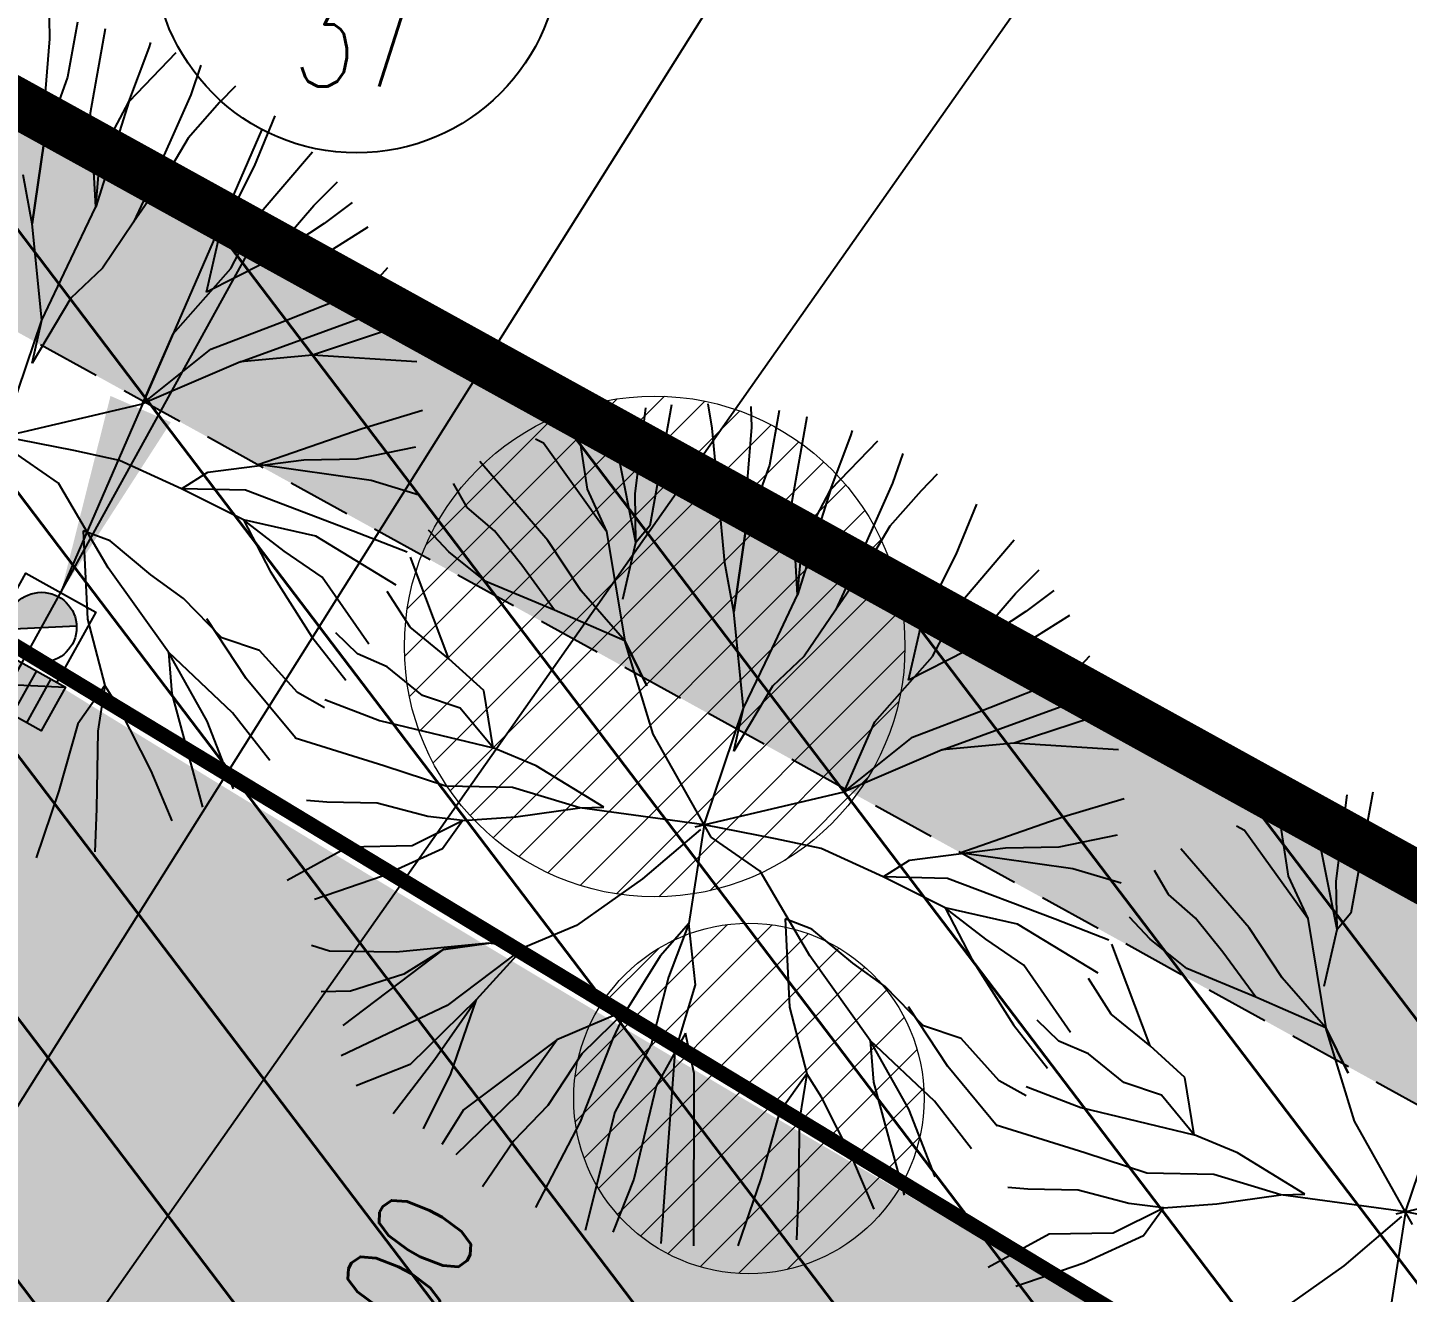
# Model space of a CAD drawing. Extents: x 352140 to 354978, y 6304672 to 6307963.
# Drawn here: x 352366.4 to 352380.18, y 6306018.59 to 6306031.22 of the extents above; entities that cross this region are included whole.
import ezdxf
from ezdxf import colors
from ezdxf.entities.mleader import LeaderData, LeaderLine
from ezdxf.enums import TextEntityAlignment as Align
from ezdxf.math import Vec2, Vec3

# ---------------------------------------------------------------- set-up
doc = ezdxf.new("R2010")
doc.units = 0
for name, pattern in [('CENTER', [50.800000000000004, 31.75, -6.35, 6.35, -6.35]), ('CONTINUOS', [0]), ('DASHDOT', [1, 0.5, -0.25, 0, -0.25]), ('DASHED', [19.049999999999997, 12.7, -6.35])]:
    doc.linetypes.add(name, pattern=pattern)
doc.layers.get('0').update_dxf_attribs({"linetype": 'CONTINUOUS'})
for name, color, linetype in [('00-S2_ALL AREA APORTANTES', 150, 'CONTINUOUS'), ('00_All ext_Txt', 4, 'CONTINUOUS'), ('00_S2_All ext_Sumidero', 3, 'CONTINUOUS'), ('02_Geo ext_Acotamiento', 7, 'CONTINUOUS'), ('02_Geo ext_Eje', 4, 'CONTINUOUS'), ('03_Pav ext_HCV', 34, 'CONTINUOUS'), ('03_Pav ext_Vereda HC', 42, 'CONTINUOUS'), ('03_Pav proy_Solera Tipo A', 1, 'CONTINUOUS'), ('03_S2_Pav ext_Borde vereda', 7, 'CONTINUOUS'), ('05_All ext_Txt', 4, 'CONTINUOUS'), ('Paisajismo', 253, 'CONTINUOUS')]:
    doc.layers.add(name, color=color, linetype=linetype)
doc.layers.add('0_ASD_LINEA OFICIAL', color=253, linetype='DASHDOT', lineweight=20)
doc.layers.add('0_ASD_TOPOGRAFIA_ELEMENTOS', color=9, linetype='CONTINUOS', lineweight=5, true_color=0xbdbdbd)
doc.styles.add('ROMANS', font='romans.shx', dxfattribs={"width": 0.75})
doc.dimstyles.new('acio', dxfattribs={"dimscale": 0, "dimtxt": 2, "dimasz": 2, "dimexe": 1, "dimexo": 1, "dimtad": 1, "dimrnd": 0.05, "dimzin": 1, "dimtxsty": 'ROMANS', "dimcen": 2.5, "dimclrt": 2, "dimaunit": 2, "dimazin": 0, "dimtfac": 1, "dimtmove": 0, "dimatfit": 3, "dimfxl": 1, "dimfxlon": 1, "dimarcsym": 0})
pattern_1 = [(127.2451660467093, (0, 0), (-1.263734244477452, -0.9607975902004564), [])]
pattern_2 = [(0, (0, 0), (0.15875, 0.3175), [0, -0.3175])]

# ---------------------------------------------------------------- blocks, each defined once
blk = doc.blocks.new('_Dot')
at = {"color": 0, "linetype": 'ByBlock', "lineweight": -2}
blk.add_line((-0.5, 0), (-1, 0), dxfattribs=at)
at = {"color": 0, "linetype": 'ByBlock', "const_width": 0.5}
blk.add_lwpolyline([(-0.25, 0, 1), (0.25, 0, 1)], format="xyb", close=True, dxfattribs=at)
blk = doc.blocks.new('SUMIDEROS2-flat-36')
h = blk.add_hatch(color=256)
h.dxf.hatch_style = 1
h.paths.add_polyline_path([(-2384012.433764914, 5850958.890662028), (-2384013.236991517, 5850959.486335617), (-2384012.135928119, 5850959.292275329)])
h = blk.add_hatch(color=256)
h.dxf.hatch_style = 1
h.paths.add_polyline_path([(-2384013.425125614, 5850958.89225714, 1), (-2384012.727470282, 5850958.835011723)])
at = {"ltscale": 0.5}
blk.add_line((-2384012.135928119, 5850959.292275329), (-2384013.236991517, 5850959.486335617), dxfattribs=at)
for points in [[(-2384012.939154723, 5850959.887948919), (-2384012.135928119, 5850959.292275329), (-2384012.433764914, 5850958.890662028), (-2384013.236991517, 5850959.486335617)], [(-2384013.236991517, 5850959.486335617), (-2384012.939154723, 5850959.887948919), (-2384012.135928119, 5850959.292275329), (-2384012.433764914, 5850958.890662028)]]:
    blk.add_lwpolyline(points, close=True)
for points in [[(-2384013.103120417, 5850959.387056686), (-2384012.805283622, 5850959.788669988)], [(-2384012.969249316, 5850959.287777754), (-2384012.671412521, 5850959.689391055)], [(-2384012.835378215, 5850959.188498823), (-2384012.53754142, 5850959.590112124)], [(-2384012.514087574, 5850958.950229387), (-2384012.990626445, 5850958.307648106), (-2384013.633207727, 5850958.784186976), (-2384013.156668857, 5850959.426768258)], [(-2384012.701507115, 5850959.089219891), (-2384012.403670321, 5850959.490833192)], [(-2384012.701507115, 5850959.089219891), (-2384012.403670321, 5850959.490833192)], [(-2384012.567636015, 5850958.98994096), (-2384012.26979922, 5850959.391554261)], [(-2384012.727470282, 5850958.835011723), (-2384013.425125614, 5850958.89225714)]]:
    blk.add_lwpolyline(points)
blk.add_circle((-2384013.076297948, 5850958.863634431), 0.35, dxfattribs=at)
blk = doc.blocks.new('A$C27410629')
at = {"layer": '0_ASD_LINEA OFICIAL', "ltscale": 8}
blk.add_lwpolyline([(76.7953272922519, 1069.871826448478, 0.5, 0.5, 0.0082602829516699), (73.75120944769878, 1083.84613889671, 0.5, 0.5, 0.0284436034361872), (70.02322302448738, 1095.123899362329, 0.5, 0.5, -0.0125641486096236), (61.85169162339338, 1118.103795091622, 0.5, 0.5, -4.8188611198e-05), (57.16621416757698, 1131.528602737148, 0.5, 0.5, -0.0136636635266434), (47.35306737102655, 1157.144811785064, 0.5, 0.5, -0.058265206568289), (39.5238239384571, 1192.667044975913, 0.5, 0.5, 0), (39.52382393476162, 1192.667044975795, 0.5, 0.5, -0.0039617241967277), (39.30971049536311, 1195.102375908729, 0.5, 0.5, -0.2741006311764708), (74.41974673312143, 1266.696226243977, 0.5, 0.5, 0), (74.41974673312143, 1266.696226243977, 0.5, 0.5, -0.1176347053763299), (110.9320621097566, 1279.578054116107, 0.5, 0.5, -0.1054479127376658), (145.7934265161566, 1276.066786170079, 0.5, 0.5, -0.0422728465568076), (159.0130519136401, 1270.583866395673, 0.5, 0.5, 0), (184.10035183937, 1256.740404939205, 0.5, 0.5, 0.0189373347584972), (195.808663727601, 1250.818771916636, 0.5, 0.5, -0.0114747213886426), (213.8720052116551, 1241.444718308924, 0.5, 0.5, 0.0496207765704239), (224.067825478156, 1237.140783889462, 0.5, 0.5, 0), (224.0678254780942, 1237.140783889882, 0.5, 0.5, 0), (224.0678254781378, 1237.140783889459, 0.5, 0.5, 0.0889315887561895), (244.7299903754392, 1234.105212128939, 0.5, 0.5, 0.0193728643711076), (253.1142150382038, 1234.676184867732, 0.5, 0.5, 0.0233876999116095), (286.0191263138258, 1240.57846385429, 0.5, 0.5, 0.0298147503070914), (329.8275544899516, 1253.395882122718, 0.5, 0.5, 0.0053734721055666)], format="xyseb", dxfattribs=at)
blk = doc.blocks.new('1.0 - LO RECABARREN LOTEO PARQUE - VEGETACION PROPUESTA ETAPA MUNICIPAL')
at = {"layer": 'Paisajismo', "color": 251}
for p, q in [((352366.6201366888, 6306031.107083574), (352366.6162326553, 6306031.313854926)), ((352366.8954232279, 6306031.272918803), (352366.796743302, 6306030.725625567)), ((352367.0247345849, 6306030.367671895), (352367.1734673111, 6306031.212785917)), ((352366.5768311881, 6306030.571787149), (352366.6201366888, 6306031.107083574)), ((352367.6099258185, 6306031.018876569), (352367.6262337037, 6306031.071099286)), ((352367.4064424708, 6306030.480555838), (352367.6099258185, 6306031.018876569)), ((352367.8782293622, 6306030.967425048), (352367.4064424708, 6306030.480555838)), ((352368.1282549147, 6306030.843696042), (352368.0269404456, 6306030.547598356)), ((352366.796743302, 6306030.725625567), (352366.5597190617, 6306030.063710601)), ((352366.5597190617, 6306030.063710601), (352366.5768311881, 6306030.571787149)), ((352368.0269404456, 6306030.547598356), (352367.5831407229, 6306029.55307168)), ((352368.4742318669, 6306030.636835293), (352368.3146294773, 6306030.470981003)), ((352367.0790579896, 6306029.43214536), (352367.0247345849, 6306030.367671895)), ((352367.4064424708, 6306030.480555838), (352367.0790579896, 6306029.43214536)), ((352367.1228679093, 6306029.940725986), (352367.4064424708, 6306030.480555838)), ((352368.3146294773, 6306030.470981003), (352368.0008286517, 6306030.117645408)), ((352368.6638670856, 6306029.835107403), (352368.8701856407, 6306030.338422748)), ((352368.0008286517, 6306030.117645408), (352367.7938123138, 6306029.766326004)), ((352366.4413662505, 6306029.259762439), (352366.5597190617, 6306030.063710601)), ((352366.5597190617, 6306030.063710601), (352366.4413662505, 6306029.259762439)), ((352368.7095652003, 6306029.356035706), (352369.2414913289, 6306029.981136854)), ((352367.0790579896, 6306029.43214536), (352367.1228679093, 6306029.940725986)), ((352368.3148939074, 6306029.144252849), (352368.6638670856, 6306029.835107403)), ((352366.4413662505, 6306029.259762439), (352366.3525637255, 6306029.751217268)), ((352367.7938123138, 6306029.766326004), (352367.4558356141, 6306029.278916559)), ((352369.2545062112, 6306029.443750272), (352369.4926780042, 6306029.680941897)), ((352367.5831407229, 6306029.55307168), (352367.4558356141, 6306029.278916559)), ((352366.7964922106, 6306028.838886984), (352367.0790579896, 6306029.43214536)), ((352368.7625197252, 6306028.870948279), (352369.2545062112, 6306029.443750272)), ((352369.6395407675, 6306029.475277664), (352369.3584491921, 6306029.264583888)), ((352367.4558356141, 6306029.278916559), (352367.1440523481, 6306028.818723919)), ((352368.4259906981, 6306028.816202779), (352368.7095652003, 6306029.356035706)), ((352369.3584491921, 6306029.264583888), (352368.7625197252, 6306028.870948279)), ((352366.5396155018, 6306028.299558137), (352366.4413662505, 6306029.259762439)), ((352368.1847955528, 6306028.578284153), (352368.3148939074, 6306029.144252849)), ((352369.7939092557, 6306029.226423573), (352369.4438070142, 6306029.004564914)), ((352369.4438070142, 6306029.004564914), (352368.7625197252, 6306028.870948279)), ((352368.7625197252, 6306028.870948279), (352368.1847955528, 6306028.578284153)), ((352366.5396155018, 6306028.299558137), (352366.7964922106, 6306028.838886984)), ((352367.1440523481, 6306028.818723919), (352366.8292427401, 6306028.518816848)), ((352367.8507713372, 6306028.163971263), (352368.4259906981, 6306028.816202779)), ((352369.8182464686, 6306028.628699576), (352369.9965584586, 6306028.824310995)), ((352368.8904252962, 6306028.263773786), (352369.8182464686, 6306028.628699576)), ((352366.8292427401, 6306028.518816848), (352366.4408990231, 6306027.870113716)), ((352369.7381903791, 6306028.325857013), (352370.1094967217, 6306028.538829388)), ((352366.1462581454, 6306027.136028382), (352366.5396155018, 6306028.299558137)), ((352366.4408990231, 6306027.870113716), (352366.5396155018, 6306028.299558137)), ((352368.5237355303, 6306027.882714276), (352369.7381903791, 6306028.325857013)), ((352367.5435276092, 6306027.463348729), (352367.8507713372, 6306028.163971263)), ((352368.2275511892, 6306028.010742505), (352368.8904252962, 6306028.263773786)), ((352370.0131923507, 6306028.204799774), (352369.2435337542, 6306027.949752304)), ((352367.5435276092, 6306027.463348729), (352368.2275511892, 6306028.010742505)), ((352368.5237355303, 6306027.882714276), (352367.5435276092, 6306027.463348729)), ((352369.2435337542, 6306027.949752304), (352368.5237355303, 6306027.882714276)), ((352369.2435337542, 6306027.949752304), (352368.5237355303, 6306027.882714276)), ((352370.2834140765, 6306027.883725832), (352369.2435337542, 6306027.949752304)), ((352366.054572923, 6306027.114550464), (352367.5435276092, 6306027.463348729)), ((352369.7389772845, 6306027.218972271), (352370.3421560338, 6306027.399754731)), ((352372.2963005337, 6306026.962728603), (352372.242285626, 6306027.364382862)), ((352372.4647370806, 6306026.563399383), (352372.5733267871, 6306027.4243299)), ((352372.8293674335, 6306027.452216703), (352372.6115488961, 6306026.24416458)), ((352373.2366725453, 6306027.22198927), (352373.1955797099, 6306027.464767872)), ((352373.6302202759, 6306027.23182841), (352373.6263162425, 6306027.438599763)), ((352373.9055068151, 6306027.397663639), (352373.8068268892, 6306026.850370403)), ((352374.0348181721, 6306026.492416731), (352374.1835508982, 6306027.337530754)), ((352368.6999802102, 6306026.857222236), (352369.7389772845, 6306027.218972271)), ((352371.8861430701, 6306027.268479049), (352371.9861294706, 6306026.612860106)), ((352373.3626473126, 6306025.875962105), (352373.2366725453, 6306027.22198927)), ((352373.5869147752, 6306026.696531985), (352373.6302202759, 6306027.23182841)), ((352374.6200094057, 6306027.143621406), (352374.6363172908, 6306027.195844122)), ((352366.8579929996, 6306026.996102392), (352366.1462581454, 6306027.136028382)), ((352371.550140566, 6306027.069393198), (352371.4692364119, 6306027.111589536)), ((352372.1810753527, 6306026.188960304), (352371.550140566, 6306027.069393198)), ((352374.4165260579, 6306026.605300674), (352374.6200094057, 6306027.143621406)), ((352374.8883129494, 6306027.092169885), (352374.4165260579, 6306026.605300674)), ((352366.7038656612, 6306026.672503828), (352366.2167705605, 6306027.010717765)), ((352367.3138507705, 6306026.897814268), (352366.8579929996, 6306026.996102392)), ((352369.6903496369, 6306026.915959445), (352370.2756545698, 6306027.033905685)), ((352372.4738535206, 6306026.080560877), (352372.2963005337, 6306026.962728603)), ((352375.1383385019, 6306026.968440878), (352375.0370240327, 6306026.672343193)), ((352367.9334193751, 6306026.615549124), (352367.3138507705, 6306026.897814268)), ((352367.9334193751, 6306026.615549124), (352368.1973598298, 6306026.780875275)), ((352368.1973598298, 6306026.780875275), (352369.1564182763, 6306026.905878327)), ((352369.8292731902, 6306026.697414896), (352368.6999802102, 6306026.857222236)), ((352369.1564182763, 6306026.905878327), (352369.6903496369, 6306026.915959445)), ((352371.5952660581, 6306026.097726788), (352370.9127206564, 6306026.886556327)), ((352373.8068268892, 6306026.850370403), (352373.5698026488, 6306026.188455437)), ((352367.200544144, 6306025.826720456), (352366.7038656612, 6306026.672503828)), ((352370.3095583372, 6306026.551184648), (352369.8292731902, 6306026.697414896)), ((352370.7878108016, 6306026.429892029), (352370.6497889806, 6306026.667801653)), ((352373.5698026488, 6306026.188455437), (352373.5869147752, 6306026.696531985)), ((352375.0370240327, 6306026.672343193), (352374.59322431, 6306025.677816516)), ((352375.4843154541, 6306026.761580129), (352375.3247130644, 6306026.595725839)), ((352368.5534945688, 6306026.306571297), (352367.9334193751, 6306026.615549124)), ((352368.5746418734, 6306026.600930676), (352367.9334193751, 6306026.615549124)), ((352369.650574838, 6306026.193664725), (352368.5746418734, 6306026.600930676)), ((352371.9861294706, 6306026.612860106), (352372.1810753527, 6306026.188960304)), ((352372.4738535206, 6306026.080560877), (352372.4647370806, 6306026.563399383)), ((352374.4165260579, 6306026.605300674), (352374.0891415768, 6306025.556890196)), ((352374.1329514965, 6306026.065470822), (352374.4165260579, 6306026.605300674)), ((352375.3247130644, 6306026.595725839), (352375.0109122388, 6306026.242390244)), ((352371.0593171363, 6306026.194502717), (352370.7878108016, 6306026.429892029)), ((352374.0891415768, 6306025.556890196), (352374.0348181721, 6306026.492416731)), ((352375.6739506728, 6306025.959852239), (352375.8802692278, 6306026.463167585)), ((352369.2765920272, 6306026.143592997), (352368.5534945688, 6306026.306571297)), ((352368.5534945688, 6306026.306571297), (352368.8206370453, 6306025.792851335)), ((352368.9599941569, 6306025.993557889), (352368.5534945688, 6306026.306571297)), ((352372.6115488961, 6306026.24416458), (352372.4738535206, 6306026.080560877)), ((352375.0109122388, 6306026.242390244), (352374.8038959009, 6306025.89107084)), ((352366.9532136832, 6306026.196183618), (352366.9965541463, 6306025.315115481)), ((352367.2221958102, 6306026.09436711), (352366.9532136832, 6306026.196183618)), ((352367.6292019873, 6306025.75464102), (352367.2221958102, 6306026.09436711)), ((352370.0801642371, 6306025.652959424), (352369.2765920272, 6306026.143592997)), ((352370.1890897132, 6306025.982501791), (352369.650574838, 6306026.193664725)), ((352370.6052375363, 6306025.98490354), (352370.4000101656, 6306026.202408168)), ((352371.3328387457, 6306025.852259389), (352371.0593171363, 6306026.194502717)), ((352371.9252073653, 6306025.596206007), (352371.5952660581, 6306026.097726788)), ((352372.1810753527, 6306026.188960304), (352372.3619354486, 6306025.096698384)), ((352373.4514498377, 6306025.384507275), (352373.5698026488, 6306026.188455437)), ((352373.5698026488, 6306026.188455437), (352373.4514498377, 6306025.384507275)), ((352375.7196487875, 6306025.480780542), (352376.2515749161, 6306026.10588169)), ((352369.3387893426, 6306025.733472042), (352368.9599941569, 6306025.993557889)), ((352370.9728234642, 6306025.689961681), (352370.6052375363, 6306025.98490354)), ((352372.3437551765, 6306025.514591669), (352372.4738535206, 6306026.080560877)), ((352374.0891415768, 6306025.556890196), (352374.1329514965, 6306026.065470822)), ((352375.3249774945, 6306025.268997685), (352375.6739506728, 6306025.959852239)), ((352367.8040094028, 6306024.98295024), (352367.200544144, 6306025.826720456)), ((352370.6052647513, 6306024.918254528), (352370.2227020088, 6306025.933357698)), ((352371.6617735588, 6306025.404164099), (352371.3328387457, 6306025.852259389)), ((352373.4514498377, 6306025.384507275), (352373.3626473126, 6306025.875962105)), ((352374.8038959009, 6306025.89107084), (352374.4659192013, 6306025.403661395)), ((352367.9540994522, 6306025.520259781), (352367.6292019873, 6306025.75464102)), ((352368.8206370453, 6306025.792851335), (352369.2352698041, 6306025.136539917)), ((352369.8038869841, 6306025.063141036), (352369.3387893426, 6306025.733472042)), ((352371.6617735588, 6306025.404164099), (352370.9728234642, 6306025.689961681)), ((352374.59322431, 6306025.677816516), (352374.4659192013, 6306025.403661395)), ((352376.2645897983, 6306025.568495108), (352376.5027615914, 6306025.805686734)), ((352370.2171944142, 6306025.232934659), (352369.9892031296, 6306025.590888332)), ((352372.3619354486, 6306025.096698384), (352371.9252073653, 6306025.596206007)), ((352373.8065757978, 6306024.96363182), (352374.0891415768, 6306025.556890196)), ((352375.7726033124, 6306024.995693116), (352376.2645897983, 6306025.568495108)), ((352376.6496243546, 6306025.6000225), (352376.3685327792, 6306025.389328725)), ((352368.3354187866, 6306025.126604205), (352367.9540994522, 6306025.520259781)), ((352372.3619354486, 6306025.096698384), (352371.6617735588, 6306025.404164099)), ((352374.4659192013, 6306025.403661395), (352374.1541359352, 6306024.943468755)), ((352375.4360742853, 6306024.940947616), (352375.7196487875, 6306025.480780542)), ((352366.9965541463, 6306025.315115481), (352367.169344004, 6306024.650281749)), ((352368.5794053645, 6306024.721647644), (352368.1860167333, 6306025.31798352)), ((352373.5496990889, 6306024.424302973), (352373.4514498377, 6306025.384507275)), ((352375.1948791399, 6306024.703028989), (352375.3249774945, 6306025.268997685)), ((352376.3685327792, 6306025.389328725), (352375.7726033124, 6306024.995693116)), ((352376.8039928428, 6306025.351168409), (352376.4538906014, 6306025.12930975)), ((352368.7116920495, 6306025.000088129), (352368.3354187866, 6306025.126604205)), ((352369.2352698041, 6306025.136539917), (352369.5761868659, 6306024.704835332)), ((352369.6937940658, 6306024.96614851), (352369.4761855112, 6306025.17583014)), ((352370.6052647513, 6306024.918254528), (352370.2171944142, 6306025.232934659)), ((352376.4538906014, 6306025.12930975), (352375.7726033124, 6306024.995693116)), ((352369.0935135738, 6306024.579716712), (352368.7116920495, 6306025.000088129)), ((352372.5840835431, 6306024.646586861), (352372.3619354486, 6306025.096698384)), ((352372.3619354486, 6306025.096698384), (352372.5840835431, 6306024.646586861)), ((352372.6465559804, 6306024.166735191), (352372.3619354486, 6306025.096698384)), ((352375.7726033124, 6306024.995693116), (352375.1948791399, 6306024.703028989)), ((352368.4451286517, 6306024.376979566), (352367.8040094028, 6306024.98295024)), ((352367.8040094028, 6306024.98295024), (352367.8381830941, 6306024.566774858)), ((352368.1908748286, 6306024.295436205), (352367.8040094028, 6306024.98295024)), ((352369.9899784052, 6306024.838120281), (352369.6937940658, 6306024.96614851)), ((352370.9531259586, 6306024.602815211), (352370.6052647513, 6306024.918254528)), ((352373.5496990889, 6306024.424302973), (352373.8065757978, 6306024.96363182)), ((352374.1541359352, 6306024.943468755), (352373.8393263272, 6306024.643561685)), ((352374.8608549243, 6306024.288716099), (352375.4360742853, 6306024.940947616)), ((352376.8283300558, 6306024.753444413), (352377.0066420458, 6306024.949055831)), ((352369.0733183263, 6306024.127209247), (352368.5794053645, 6306024.721647644)), ((352370.3425801575, 6306024.550817631), (352369.9899784052, 6306024.838120281)), ((352375.9005088834, 6306024.388518622), (352376.8283300558, 6306024.753444413)), ((352367.169344004, 6306024.650281749), (352366.8985707903, 6306024.267277435)), ((352367.169344004, 6306024.650281749), (352367.0978297377, 6306024.194625609)), ((352367.3181147918, 6306024.416076638), (352367.169344004, 6306024.650281749)), ((352369.3623189506, 6306024.428250036), (352369.0935135738, 6306024.579716712)), ((352371.0467794547, 6306024.029634789), (352370.9531259586, 6306024.602815211)), ((352373.8393263272, 6306024.643561685), (352373.4509826102, 6306023.994858553)), ((352376.7482739663, 6306024.45060185), (352377.1195803089, 6306024.663574224)), ((352367.8381830941, 6306024.566774858), (352368.1433517177, 6306023.436470578)), ((352369.3659783671, 6306024.512472258), (352369.9129889537, 6306024.301420302)), ((352370.7188556496, 6306024.424301597), (352370.3425801575, 6306024.550817631)), ((352375.5338191174, 6306024.007459112), (352376.7482739663, 6306024.45060185)), ((352367.6314635261, 6306023.798103984), (352367.3181147918, 6306024.416076638)), ((352368.8161332335, 6306023.900973844), (352368.4451286517, 6306024.376979566)), ((352369.9129889537, 6306024.301420302), (352371.0467794547, 6306024.029634789)), ((352371.0467794547, 6306024.029634789), (352370.7188556496, 6306024.424301597)), ((352373.1563417325, 6306023.260773218), (352373.5496990889, 6306024.424302973)), ((352373.4509826102, 6306023.994858553), (352373.5496990889, 6306024.424302973)), ((352375.2376347763, 6306024.135487341), (352375.9005088834, 6306024.388518622)), ((352377.0232759379, 6306024.32954461), (352376.2536173413, 6306024.07449714)), ((352366.8985707903, 6306024.267277435), (352366.7100572615, 6306023.599578057)), ((352367.0978297377, 6306024.194625609), (352367.0857592836, 6306023.419406402)), ((352368.452579214, 6306023.620919023), (352368.1908748286, 6306024.295436205)), ((352373.2268541476, 6306023.135462602), (352372.6465559804, 6306024.166735191)), ((352374.5536111964, 6306023.588093565), (352374.8608549243, 6306024.288716099)), ((352369.955247506, 6306023.848682944), (352369.0687121048, 6306024.125907509)), ((352371.0467794547, 6306024.029634789), (352371.0467794547, 6306024.029634789)), ((352371.4774548001, 6306023.85070138), (352371.0467794547, 6306024.029634789)), ((352374.5536111964, 6306023.588093565), (352375.2376347763, 6306024.135487341)), ((352376.2536173413, 6306024.07449714), (352375.5338191174, 6306024.007459112)), ((352376.2536173413, 6306024.07449714), (352375.5338191174, 6306024.007459112)), ((352377.2934976636, 6306024.008470668), (352376.2536173413, 6306024.07449714)), ((352375.5338191174, 6306024.007459112), (352374.5536111964, 6306023.588093565)), ((352367.8420088273, 6306023.298943092), (352367.6314635261, 6306023.798103984)), ((352370.5733029127, 6306023.646562122), (352369.955247506, 6306023.848682944)), ((352372.1529387426, 6306023.435871505), (352371.4774548001, 6306023.85070138)), ((352371.2412209177, 6306023.632450785), (352370.5733029127, 6306023.646562122)), ((352371.9126697412, 6306023.431335004), (352371.2412209177, 6306023.632450785)), ((352366.7100572615, 6306023.599578057), (352366.4813334858, 6306022.931119473)), ((352369.3853508036, 6306023.486440114), (352369.1839219494, 6306023.502761987)), ((352369.8883533699, 6306023.475811718), (352369.3853508036, 6306023.486440114)), ((352370.393634675, 6306023.344473561), (352369.8883533699, 6306023.475811718)), ((352373.0646565102, 6306023.2392953), (352374.5536111964, 6306023.588093565)), ((352376.7490608717, 6306023.343717108), (352377.3522396209, 6306023.524499567)), ((352379.3006630678, 6306023.097640567), (352379.2466481602, 6306023.499294827)), ((352379.4690996147, 6306022.698311348), (352379.5776893213, 6306023.559241865)), ((352379.8337299676, 6306023.587128667), (352379.6159114302, 6306022.379076544)), ((352367.0857592836, 6306023.419406402), (352367.0671339575, 6306022.991474178)), ((352370.7400400883, 6306023.30229953), (352370.393634675, 6306023.344473561)), ((352370.7400400883, 6306023.30229953), (352371.2734648024, 6306023.339096406)), ((352371.2734648024, 6306023.339096406), (352371.9126697412, 6306023.431335004)), ((352371.9126697412, 6306023.431335004), (352372.1529387426, 6306023.435871505)), ((352373.1563417325, 6306023.260773218), (352371.9126697412, 6306023.431335004)), ((352375.7100637974, 6306022.981967072), (352376.7490608717, 6306023.343717108)), ((352378.8905056043, 6306023.403391014), (352378.9904920048, 6306022.747772071)), ((352370.2373437726, 6306023.05229563), (352370.7400400883, 6306023.30229953)), ((352370.5404464974, 6306023.025238246), (352370.7400400883, 6306023.30229953)), ((352373.1185542293, 6306023.213590692), (352372.5403085874, 6306022.721641672)), ((352373.1563417325, 6306023.260773218), (352373.0027256834, 6306022.276066651)), ((352373.8680765868, 6306023.120847228), (352373.1563417325, 6306023.260773218)), ((352378.5545031002, 6306023.204305163), (352378.4735989461, 6306023.246501501)), ((352379.1854378868, 6306022.323872268), (352378.5545031002, 6306023.204305163)), ((352373.7139492483, 6306022.797248664), (352373.2268541476, 6306023.135462602)), ((352374.3239343576, 6306023.022559104), (352373.8680765868, 6306023.120847228)), ((352376.700433224, 6306023.040704281), (352377.2857381569, 6306023.158650521)), ((352379.4782160548, 6306022.215472842), (352379.3006630678, 6306023.097640567)), ((352368.9886581453, 6306022.708030792), (352369.5966256934, 6306023.04019828)), ((352369.5966256934, 6306023.04019828), (352370.2373437726, 6306023.05229563)), ((352369.9422375451, 6306022.752312384), (352370.5404464974, 6306023.025238246)), ((352374.9435029623, 6306022.74029396), (352374.3239343576, 6306023.022559104)), ((352375.207443417, 6306022.905620111), (352376.1665018634, 6306023.030623163)), ((352376.8393567773, 6306022.822159733), (352375.7100637974, 6306022.981967072)), ((352376.1665018634, 6306023.030623163), (352376.700433224, 6306023.040704281)), ((352378.5996285923, 6306022.232638753), (352377.9170831905, 6306023.021468292)), ((352374.2106277311, 6306021.951465292), (352373.7139492483, 6306022.797248664)), ((352374.9435029623, 6306022.74029396), (352375.207443417, 6306022.905620111)), ((352377.3196419243, 6306022.675929484), (352376.8393567773, 6306022.822159733)), ((352377.7921733357, 6306022.564803993), (352377.6541515147, 6306022.802713618)), ((352369.2628494943, 6306022.518105399), (352369.9422375451, 6306022.752312384)), ((352372.5403085874, 6306022.721641672), (352371.8814696011, 6306022.254896297)), ((352375.5635781559, 6306022.431316134), (352374.9435029623, 6306022.74029396)), ((352375.5847254605, 6306022.725675512), (352374.9435029623, 6306022.74029396)), ((352376.6606584251, 6306022.318409561), (352375.5847254605, 6306022.725675512)), ((352378.9904920048, 6306022.747772071), (352379.1854378868, 6306022.323872268)), ((352379.4782160548, 6306022.215472842), (352379.4690996147, 6306022.698311348)), ((352378.0636796704, 6306022.329414682), (352377.7921733357, 6306022.564803993)), ((352376.2866756143, 6306022.268337833), (352375.5635781559, 6306022.431316134)), ((352375.5635781559, 6306022.431316134), (352375.8307206325, 6306021.917596172)), ((352375.970077744, 6306022.118302725), (352375.5635781559, 6306022.431316134)), ((352379.6159114302, 6306022.379076544), (352379.4782160548, 6306022.215472842)), ((352371.8814696011, 6306022.254896297), (352371.3515733597, 6306022.031101085)), ((352373.0027256834, 6306022.276066651), (352372.7151160029, 6306021.949950892)), ((352373.0027256834, 6306022.276066651), (352372.799240049, 6306021.737748952)), ((352373.0027256834, 6306022.276066651), (352373.0027256834, 6306022.276066651)), ((352373.0677199827, 6306021.662648284), (352373.0027256834, 6306022.276066651)), ((352373.9632972704, 6306022.320928454), (352374.0066377334, 6306021.439860317)), ((352374.2322793973, 6306022.219111946), (352373.9632972704, 6306022.320928454)), ((352377.0902478243, 6306021.77770426), (352376.2866756143, 6306022.268337833)), ((352377.1991733003, 6306022.107246627), (352376.6606584251, 6306022.318409561)), ((352377.6096000705, 6306022.119815505), (352377.4043726997, 6306022.337320132)), ((352378.3372012798, 6306021.987171354), (352378.0636796704, 6306022.329414682)), ((352378.9295698995, 6306021.731117971), (352378.5996285923, 6306022.232638753)), ((352379.1854378868, 6306022.323872268), (352379.3662979827, 6306021.231610348)), ((352374.6392855745, 6306021.879385856), (352374.2322793973, 6306022.219111946)), ((352376.3488729298, 6306021.858216878), (352375.970077744, 6306022.118302725)), ((352377.9771859984, 6306021.824873646), (352377.6096000705, 6306022.119815505)), ((352379.3481177106, 6306021.649503633), (352379.4782160548, 6306022.215472842)), ((352369.4134598455, 6306021.997686817), (352369.2313762128, 6306022.054625559)), ((352370.077301534, 6306021.990095726), (352369.4134598455, 6306021.997686817)), ((352369.5481439891, 6306021.255588024), (352370.5506774299, 6306022.015979428)), ((352371.0035110881, 6306022.077976917), (352370.077301534, 6306021.990095726)), ((352370.5506774299, 6306022.015979428), (352370.1547678329, 6306021.76799176)), ((352370.5506774299, 6306022.015979428), (352371.0035110881, 6306022.077976917)), ((352371.0035110881, 6306022.077976917), (352370.5506774299, 6306022.015979428)), ((352371.3515733597, 6306022.031101085), (352370.5879652143, 6306021.455482432)), ((352370.8806187945, 6306021.514455572), (352371.3515733597, 6306022.031101085)), ((352371.3515733597, 6306022.031101085), (352371.0035110881, 6306022.077976917)), ((352377.6096272854, 6306021.053166493), (352377.227064543, 6306022.068269663)), ((352378.666136093, 6306021.539076064), (352378.3372012798, 6306021.987171354)), ((352372.7151160029, 6306021.949950892), (352372.3781480839, 6306021.409112925)), ((352374.81409299, 6306021.107695077), (352374.2106277311, 6306021.951465292)), ((352374.9641830393, 6306021.645004617), (352374.6392855745, 6306021.879385856)), ((352375.8307206325, 6306021.917596172), (352376.2453533912, 6306021.261284754)), ((352376.8139705712, 6306021.187885872), (352376.3488729298, 6306021.858216878)), ((352378.666136093, 6306021.539076064), (352377.9771859984, 6306021.824873646)), ((352370.1547678329, 6306021.76799176), (352369.6238628124, 6306021.597625071)), ((352372.799240049, 6306021.737748952), (352372.6249741849, 6306021.066362486)), ((352377.2215569483, 6306021.367846624), (352376.9935656637, 6306021.725800296)), ((352379.3662979827, 6306021.231610348), (352378.9295698995, 6306021.731117971)), ((352369.6238628124, 6306021.597625071), (352369.3302026791, 6306021.592080496)), ((352372.8667563268, 6306020.990757739), (352373.0677199827, 6306021.662648284)), ((352375.3455023737, 6306021.251349041), (352374.9641830393, 6306021.645004617)), ((352370.5879652143, 6306021.455482432), (352369.5291837394, 6306020.954463525)), ((352370.8806187945, 6306021.514455572), (352370.2192024966, 6306020.865749285)), ((352370.4645707326, 6306020.918676928), (352370.8806187945, 6306021.514455572)), ((352370.6231997755, 6306020.772749892), (352370.8806187945, 6306021.514455572)), ((352372.3781480839, 6306021.409112925), (352371.6826816506, 6306021.114760635)), ((352372.3781480839, 6306021.409112925), (352371.9323781142, 6306020.973115813)), ((352372.2456188032, 6306021.125389411), (352372.3781480839, 6306021.409112925)), ((352374.0066377334, 6306021.439860317), (352374.1794275911, 6306020.775026585)), ((352375.5894889517, 6306020.846392481), (352375.1961003204, 6306021.442728356)), ((352379.3662979827, 6306021.231610348), (352378.666136093, 6306021.539076064)), ((352376.6981566, 6306021.101060474), (352376.4805480453, 6306021.310742104)), ((352377.6096272854, 6306021.053166493), (352377.2215569483, 6306021.367846624)), ((352372.9686353841, 6306021.179291734), (352372.6769378288, 6306020.650522482)), ((352373.0566517974, 6306020.778444619), (352372.9686353841, 6306021.179291734)), ((352375.7217756367, 6306021.124832965), (352375.3455023737, 6306021.251349041)), ((352376.2453533912, 6306021.261284754), (352376.5862704531, 6306020.829580168)), ((352379.5884460772, 6306020.781498825), (352379.3662979827, 6306021.231610348)), ((352379.3662979827, 6306021.231610348), (352379.5884460772, 6306020.781498825)), ((352379.6509185146, 6306020.301647156), (352379.3662979827, 6306021.231610348)), ((352371.6826816506, 6306021.114760635), (352370.7506663694, 6306020.41289822)), ((352371.2908396186, 6306020.563975527), (352371.6826816506, 6306021.114760635)), ((352371.9194091472, 6306020.29408683), (352372.2456188032, 6306021.125389411)), ((352372.6249741849, 6306021.066362486), (352372.2638326785, 6306020.391447635)), ((352372.7811540469, 6306019.86673944), (352372.8667563268, 6306020.990757739)), ((352375.4552122389, 6306020.501724402), (352374.81409299, 6306021.107695077)), ((352374.81409299, 6306021.107695077), (352374.8482666813, 6306020.691519694)), ((352375.2009584157, 6306020.420181042), (352374.81409299, 6306021.107695077)), ((352376.1035971609, 6306020.704461548), (352375.7217756367, 6306021.124832965)), ((352376.9943409394, 6306020.973032245), (352376.6981566, 6306021.101060474)), ((352377.9574884928, 6306020.737727175), (352377.6096272854, 6306021.053166493)), ((352370.2192024966, 6306020.865749285), (352369.6801687987, 6306020.654317357)), ((352370.0475138867, 6306020.376326807), (352370.4645707326, 6306020.918676928)), ((352371.9323781142, 6306020.973115813), (352371.5949058337, 6306020.458990569)), ((352377.3469426917, 6306020.685729596), (352376.9943409394, 6306020.973032245)), ((352370.3519870122, 6306020.224241861), (352370.6231997755, 6306020.772749892)), ((352373.0513504092, 6306019.057906637), (352373.0566517974, 6306020.778444619)), ((352374.1794275911, 6306020.775026585), (352373.9086543775, 6306020.392022272)), ((352374.1794275911, 6306020.775026585), (352374.1079133248, 6306020.319370445)), ((352374.3281983789, 6306020.540821474), (352374.1794275911, 6306020.775026585)), ((352376.0834019135, 6306020.251954083), (352375.5894889517, 6306020.846392481)), ((352378.0511419888, 6306020.164546753), (352377.9574884928, 6306020.737727175)), ((352372.6769378288, 6306020.650522482), (352372.4531524932, 6306019.72052653)), ((352374.8482666813, 6306020.691519694), (352375.1534353048, 6306019.561215415)), ((352376.3724025378, 6306020.552994872), (352376.1035971609, 6306020.704461548)), ((352376.3703409012, 6306020.647384223), (352376.9173514879, 6306020.436332267)), ((352377.7232181838, 6306020.559213562), (352377.3469426917, 6306020.685729596)), ((352370.6786037197, 6306019.968778078), (352371.2908396186, 6306020.563975527)), ((352371.5949058337, 6306020.458990569), (352371.2544072147, 6306020.105150896)), ((352374.6415471133, 6306019.92284882), (352374.3281983789, 6306020.540821474)), ((352375.8262168207, 6306020.025718681), (352375.4552122389, 6306020.501724402)), ((352378.0511419888, 6306020.164546753), (352377.7232181838, 6306020.559213562)), ((352380.1607042667, 6306019.395685183), (352380.5540616231, 6306020.559214938)), ((352370.7506663694, 6306020.41289822), (352370.5359699023, 6306020.066711742)), ((352372.2638326785, 6306020.391447635), (352371.9656679693, 6306019.20996839)), ((352373.9086543775, 6306020.392022272), (352373.7201408487, 6306019.724322894)), ((352374.1079133248, 6306020.319370445), (352374.0958428707, 6306019.544151238)), ((352375.4626628012, 6306019.745663859), (352375.2009584157, 6306020.420181042)), ((352376.9173514879, 6306020.436332267), (352378.0511419888, 6306020.164546753)), ((352380.2312166818, 6306019.270374566), (352379.6509185146, 6306020.301647156)), ((352371.4729504575, 6306019.440388286), (352371.9194091472, 6306020.29408683)), ((352376.9596100401, 6306019.983594908), (352376.0730746389, 6306020.260819473)), ((352378.0511419888, 6306020.164546753), (352378.0511419888, 6306020.164546753)), ((352378.4818173343, 6306019.985613344), (352378.0511419888, 6306020.164546753)), ((352371.2544072147, 6306020.105150896), (352370.9426239468, 6306019.644958256)), ((352374.8520924145, 6306019.423687928), (352374.6415471133, 6306019.92284882)), ((352377.5776654468, 6306019.781474086), (352376.9596100401, 6306019.983594908)), ((352379.1573012768, 6306019.57078347), (352378.4818173343, 6306019.985613344)), ((352372.7266318106, 6306019.078613481), (352372.7811540469, 6306019.86673944)), ((352378.2455834518, 6306019.767362749), (352377.5776654468, 6306019.781474086)), ((352378.9170322753, 6306019.566246969), (352378.2455834518, 6306019.767362749)), ((352372.4531524932, 6306019.72052653), (352372.2418746992, 6306019.193275165)), ((352373.7201408487, 6306019.724322894), (352373.491417073, 6306019.055864309)), ((352376.3897133378, 6306019.621352078), (352376.1882844835, 6306019.637673952)), ((352376.892715904, 6306019.610723683), (352376.3897133378, 6306019.621352078)), ((352380.0690190443, 6306019.374207265), (352381.5579737305, 6306019.723005529)), ((352374.0958428707, 6306019.544151238), (352374.0772175447, 6306019.116219014)), ((352377.3979972091, 6306019.479385526), (352376.892715904, 6306019.610723683)), ((352377.7444026225, 6306019.437211495), (352377.3979972091, 6306019.479385526)), ((352378.2778273365, 6306019.47400837), (352378.9170322753, 6306019.566246969)), ((352378.9170322753, 6306019.566246969), (352379.1573012768, 6306019.57078347)), ((352380.1607042667, 6306019.395685183), (352378.9170322753, 6306019.566246969)), ((352377.2417063068, 6306019.187207595), (352377.7444026225, 6306019.437211495)), ((352377.5448090316, 6306019.16015021), (352377.7444026225, 6306019.437211495)), ((352377.7444026225, 6306019.437211495), (352378.2778273365, 6306019.47400837)), ((352380.1229167635, 6306019.348502656), (352379.5446711215, 6306018.856553636)), ((352380.1607042667, 6306019.395685183), (352380.0070882176, 6306018.410978615)), ((352380.8724391209, 6306019.255759193), (352380.1607042667, 6306019.395685183)), ((352375.9930206795, 6306018.842942757), (352376.6009882275, 6306019.175110244)), ((352376.6009882275, 6306019.175110244), (352377.2417063068, 6306019.187207595)), ((352376.9466000792, 6306018.887224348), (352377.5448090316, 6306019.16015021)), ((352376.2672120285, 6306018.653017364), (352376.9466000792, 6306018.887224348)), ((352379.5446711215, 6306018.856553636), (352378.8858321353, 6306018.389808262))]:
    blk.add_line(p, q, dxfattribs=at)

msp = doc.modelspace()

# ---------------------------------------------------------------- hatches: boundary and pattern name
at = {"layer": '00-S2_ALL AREA APORTANTES', "linetype": 'DASHED', "lineweight": 40, "ltscale": 0.25}
h = msp.add_hatch(dxfattribs=at)
h.set_pattern_fill('ANSI31', color=82, scale=0.5, angle=82.24516604670927)
h.set_pattern_definition(pattern_1)
edge = h.paths.add_edge_path()
edge.add_arc((352323.998566368, 6305956.996935724), 84.7892684894108, 62.63224066019885, 85.96979794195472)
edge.add_line((352329.9577516248, 6306041.57653233), (352329.079125457, 6306029.106061342))
edge.add_arc((352323.6211101954, 6305955.186665764), 74.12062447947166, 58.2242339443909, 85.77709241488782, ccw=False)
edge.add_line((352362.6527550178, 6306018.197757452), (352368.6919578539, 6306029.142078953))
edge.add_line((352368.6919578539, 6306029.142078953), (352362.9762043864, 6306032.296097642))
h = msp.add_hatch(dxfattribs=at)
h.set_pattern_fill('ANSI31', color=150, scale=0.5, angle=82.24516604670927)
h.set_pattern_definition(pattern_1)
h.paths.add_polyline_path([(352399.0521622978, 6306012.870469477, -0.0170767730980611), (352388.0635043124, 6306018.452636186), (352368.6919578539, 6306029.142078953), (352362.6503608673, 6306018.193418741), (352382.0242852709, 6306007.508317047, 0.0167357382564078), (352393.5058148452, 6306001.665043202, -0.0024737110021367), (352393.7741001321, 6306001.538003581)])
at = {"layer": '03_Pav ext_HCV'}
h = msp.add_hatch(dxfattribs=at)
h.set_pattern_fill('SWAMP', color=256, scale=0.025, angle=-5.878428e-10, style=0)
h.set_pattern_definition([(359.9999999994121, (0, 0), (0.3175000000056422, 0.5499261309017425), [0.079375, -0.555625]), (90, (0.0396875, -4.072e-13), (-0.3174999999943578, 0.5499261309082575), [0.0396875, -1.06016476181]), (90, (0.049609375, -5.09e-13), (-0.3174999999943578, 0.5499261309082575), [0.03175, -1.06810226181]), (90, (0.029765625, -3.054e-13), (-0.3174999999943578, 0.5499261309082575), [0.03175, -1.06810226181]), (59.99999999941215, (0.05953125, -6.108e-13), (-0.3174999995629745, 0.5499261311573168), [0.0254, -0.6096]), (119.9999999994121, (0.01984375, -2.036e-13), (-0.6349999995686166, 2.555744e-10), [0.0254, -0.6095999999999999])])
h.paths.add_polyline_path([(352360.868372727, 6306028.31840835, 0.2867501767208371), (352276.1412867497, 6306023.175510557, 0.0186995896494059), (352271.7705830562, 6306019.63894139, 0.1387730875209856), (352249.4208122046, 6305985.325619695, 0.0821169976683035), (352247.1096555825, 6305968.544474194), (352254.11489188, 6305968.473110226, -0.0849190631894005), (352256.1782145034, 6305983.480684427, -0.1378571209184878), (352276.3741181307, 6306014.365663016, -0.0821666612911294), (352277.762515263, 6306015.224032857), (352283.6096528716, 6306017.625902134, -0.7562922686620178), (352284.3226251645, 6306016.717655372), (352280.5182882364, 6306011.50930614, -0.056138401777608), (352279.7611070714, 6306010.685063163, 0.1378525137337985), (352260.9870741788, 6305982.104565816), (352259.4697379309, 6305977.322016968, 0.0312542427653375), (352257.2518488735, 6305968.441153317), (352264.3677510897, 6305968.368661969, -0.0266553042957439), (352266.1419831768, 6305975.205145839), (352267.6593194248, 6305979.987694686, -0.1347586241790884), (352283.8411908795, 6306004.95120816, 0.0530918854562304), (352286.6875024904, 6306008.087643748), (352291.8375113437, 6306015.138292825, -0.1315344263085925), (352295.8643306832, 6306018.383788061, -0.2245901210606135), (352352.3677380227, 6306016.96834866, -0.1771469914567127), (352353.7775416015, 6306015.464844507), (352355.0256382796, 6306012.534005799, 0.1587547824207233), (352356.2473872155, 6306011.133888852), (352356.61527247, 6306010.904603812, 0.0312792076535771), (352404.2635354987, 6305985.296902456, 0.1549179150466921), (352406.0652175725, 6305985.073782303), (352409.3647523095, 6305985.688455695, -0.1516099281221849), (352411.1310864801, 6305985.481296828, 0.0960790395719011), (352450.5630709757, 6305976.410355219, 0.0201595479318886), (352451.6638567297, 6305976.417867715, 0.0304508160937183), (352465.8170346432, 6305977.967684446, -0.0062485329465827), (352484.699637598, 6305980.9866748, 0.0206380696323987), (352496.4057222298, 6305983.221488672, 0.0020653576393698), (352497.5663418849, 6305983.498192595), (352495.9099347821, 6305990.600186132), (352492.9982529592, 6305990.597078585, -0.7874431456719597), (352492.7225948891, 6305991.73057545), (352495.3422021209, 6305993.034390673), (352493.6820656086, 6306000.152374386, 0.0308808959229887), (352481.5194309897, 6305996.589871377, -0.0644392499704622), (352455.7354173818, 6305990.740502411), (352459.2428169689, 6305990.830949344), (352455.7354173818, 6305990.740502411, -0.0114808226942705), (352451.0179998683, 6305990.402995264, -0.0277682393432207), (352440.8206754049, 6305991.327020614), (352444.24992591, 6305990.587070875), (352440.8206754049, 6305991.327020614, -0.0702069011019849), (352416.0878331156, 6305998.601983743), (352416.6023085984, 6305998.041795899), (352413.0038271977, 6305999.99411206, -0.0357221679558627)])
at = {"layer": '03_Pav ext_Vereda HC'}
h = msp.add_hatch(dxfattribs=at)
h.set_pattern_fill('DOTS', color=256, scale=0.2, style=0)
h.set_pattern_definition(pattern_2)
h.paths.add_polyline_path([(352461.265296371, 6305996.923199476, -0.0063616972743067), (352458.5671843474, 6305996.559426215), (352458.8039589947, 6305994.573484398, 0.0063737560634052), (352461.5577246899, 6305994.944693554, 0.0225419595893886), (352495.2202422092, 6306001.482094497), (352495.3501705392, 6306000.925015167), (352499.2401742686, 6306001.85691995), (352499.1038702787, 6306002.441335492, 0.0183789659813104), (352525.9458107713, 6306010.280892), (352525.2850116004, 6306012.168839185, -0.0435500632361733)])
h.paths.add_polyline_path([(352444.877366273, 6305995.775925941), (352444.6389070644, 6305993.777767145, 0.0165005840231372), (352451.8286896291, 6305993.950240446), (352451.5914561742, 6305995.9400305, -0.0156966675363956)])
h.paths.add_polyline_path([(352418.7261703826, 6306002.697098588), (352417.8951709915, 6306000.876147664, 0.0775292981522187), (352437.6729332349, 6305994.479099461), (352437.9101192286, 6305996.466589406, -0.0775304526635592)])
h.paths.add_polyline_path([(352399.5545656244, 6306012.637413958, -0.0178441182168717), (352388.0635043116, 6306018.452636186), (352362.9762043864, 6306032.296097642, 0.175923676694206), (352305.5852803702, 6306039.762695248), (352306.1410247718, 6306037.827802296, -0.1750939250216685), (352362.0333407134, 6306030.532090019), (352387.0972738728, 6306016.701522614, 0.0178134484178934), (352398.6953473628, 6306010.831246005, -0.0082881062800142), (352411.7127329188, 6306004.189408959), (352412.5445683602, 6306006.012191901, 0.0082326331563863)])
h = msp.add_hatch(dxfattribs=at)
h.set_pattern_fill('DOTS', color=256, scale=0.2, style=0)
h.set_pattern_definition(pattern_2)
h.paths.add_polyline_path([(352533.7781987465, 6305988.647630177, 0.0012344985873451), (352535.6751261651, 6305989.286498093), (352535.0273047539, 6305991.17866681, -0.0012368732376554), (352533.135689451, 6305990.541615871, -0.0205300987090724), (352503.8853697219, 6305981.940228953), (352503.2840382412, 6305984.518491437), (352499.4039184833, 6305983.544208242), (352499.9993888386, 6305980.991075858, -0.0088871029066398), (352487.1047705442, 6305978.156272031, -0.0145554952433639), (352464.6282001356, 6305974.170378275, -0.0089901834447136), (352459.9926205119, 6305973.570179023), (352460.1984365284, 6305971.58073849, 0.0090193317601268), (352464.9206284034, 6305972.191872346, 0.0145516934643665), (352487.5052945014, 6305976.196778146, 0.0321135926008381)])
h.paths.add_polyline_path([(352453.0159213873, 6305972.983824089, -0.0068005053920136), (352449.4833227422, 6305972.830716716, -0.0090666416786755), (352444.7696182578, 6305972.776126778), (352444.5771080579, 6305970.777466943, 0.0163831034820658), (352453.2219476648, 6305970.992351152)])
h.paths.add_polyline_path([(352389.6460369565, 6305991.879874823, -0.0175332208634532), (352376.9513572305, 6305998.31509122), (352352.1532079588, 6306011.99899601, 0.0444036337484985), (352342.053580769, 6306016.089608755, 0.1133237876608219), (352314.4714570943, 6306018.047333277), (352314.9360717349, 6306016.097052595, -0.1572406347358349), (352351.2139975071, 6306010.232972499), (352375.9850852466, 6305996.564000573, 0.0175063699942604), (352388.7848668274, 6305990.074641938, -0.0115901603268221), (352405.9871731158, 6305981.141781882, 0.0867620637740209), (352437.5751283567, 6305971.093253941), (352437.7670282808, 6305973.085577833, -0.0864982168626583), (352406.9311932966, 6305982.905094895, 0.0115902421848068)])
h.paths.add_polyline_path([(352298.9308368329, 6306011.291528256, -0.0407699137093401), (352308.0869286793, 6306014.635858133), (352307.6251471448, 6306016.57596012, 0.043034433953701), (352297.5531387314, 6306012.854879401, 0.2722251189562815), (352266.1428912832, 6305966.550484804), (352264.4334961653, 6305966.567898809, 0.0153159578732751), (352263.8567137016, 6305962.573567073), (352266.0299973136, 6305962.551427328, 0.0215469833585937), (352266.2729303729, 6305957.80291892, 0.0632834604165821), (352273.0108519612, 6305926.495241333, 0.0077036086267224), (352278.1261176606, 6305912.650623268), (352279.9891282905, 6305913.378097652, -0.0076770463793275), (352274.9122720579, 6305927.117035691, -0.0633905228513815), (352268.2648698925, 6305957.982510693, -0.3183358391945924)])
at = {"layer": '0_ASD_TOPOGRAFIA_ELEMENTOS'}
h = msp.add_hatch(dxfattribs=at)
h.set_pattern_fill('ANSI31', color=256, scale=0.1)
h.set_pattern_definition([(45, (346069.8870329651, 6304285.288680347), (-0.2245064030267289, 0.2245064030267289), [])])
edge = h.paths.add_edge_path()
edge.add_arc((352372.661250306, 6306025.04085666), 2.5, 0, 360)
h = msp.add_hatch(dxfattribs=at)
h.set_pattern_fill('ANSI31', color=256, scale=0.1)
h.set_pattern_definition([(45, (346070.8278698184, 6304280.775173016), (-0.2245064030267289, 0.2245064030267289), [])])
edge = h.paths.add_edge_path()
edge.add_arc((352373.6020871593, 6306020.52734933), 1.75, 0, 360)

# ---------------------------------------------------------------- linework, layer by layer
at = {"layer": '00-S2_ALL AREA APORTANTES', "color": 82, "ltscale": 0.25}
msp.add_lwpolyline([(352356.6135521818, 6306007.253435951), (352368.6919578539, 6306029.142078953)], dxfattribs=at)
at = {"layer": '00_All ext_Txt'}
msp.add_circle((352369.6834512621, 6306031.999987626, -6.98880335e-08), 2.03060745366118, dxfattribs=at)
at = {"layer": '02_Geo ext_Eje', "linetype": 'CENTER', "ltscale": 0.1, "const_width": 0.3, "flags": 128}
msp.add_lwpolyline([(352312.1869419859, 6305350.253457952), (352300.2703427262, 6305525.49263268), (352298.8102463124, 6305526.328832162), (352298.1240866417, 6305536.419131564), (352297.4655975985, 6305554.947358046), (352300.3730987812, 6305560.093160775, -0.0037282653220634), (352298.8869483477, 6305583.425011669), (352295.9389332888, 6305635.971749912), (352293.844468649, 6305666.194448568, -0.0184019314181332), (352293.3438672001, 6305681.639249023, 0.0151715770045248), (352293.1864957727, 6305687.704442002), (352288.4883733931, 6305771.091482916, 0.0093866253216456), (352287.0843622422, 6305789.506318077, 0.0241491865333849), (352280.7601415884, 6305831.584019321), (352280.7601415906, 6305831.584019321, 0.0082602829516699), (352277.7160237461, 6305845.558331769, 0.0284436034361872), (352273.9880373229, 6305856.836092235, -0.0125641486096236), (352265.8165059218, 6305879.815987964, -4.8188611198e-05), (352261.131028466, 6305893.24079561, -0.0136636635266434), (352251.3178816694, 6305918.857004657, -0.058265206568289), (352243.4886382369, 6305954.379237848), (352243.4886382332, 6305954.379237848, -0.0039617241967277), (352243.2745247938, 6305956.814568781, -0.2741006311764708), (352278.3845610315, 6306028.408419116), (352278.3845610315, 6306028.408419116, -0.1176347053763299), (352314.8968764082, 6306041.290246989, -0.1054479127376658), (352349.7582408146, 6306037.778979043, -0.0422728465568076), (352362.977866212, 6306032.296059269), (352388.0651661378, 6306018.452597812, 0.0189373347584972), (352399.773478026, 6306012.530964789, -0.0114747213886426), (352417.8368195101, 6306003.156911181, 0.0496207765704239), (352428.0326397766, 6305998.852976762), (352428.0326397765, 6305998.852976763), (352428.0326397766, 6305998.852976762, 0.0889315887561895), (352448.6948046739, 6305995.817405001, 0.0193728643711076), (352457.0790293366, 6305996.38837774, 0.0233876999116095), (352489.9839406122, 6306002.290656727, 0.0298147503070914), (352533.7923687884, 6306015.108074996, 0.0053734721055666), (352539.5197752549, 6306017.216090346, -0.0203890515798278), (352573.143745884, 6306028.108107445, -0.0103381188957269), (352585.980900702, 6306031.484444926, -0.0117361804000416), (352605.8476096128, 6306035.893831218), (352704.8572295532, 6306049.87296456)], format="xyb", dxfattribs=at)
at = {"layer": '03_Pav proy_Solera Tipo A', "linetype": 'CONTINUOS', "ltscale": 0.1}
msp.add_lwpolyline([(352495.4410324625, 6306000.53543655, 0.15, 0.15, 0.0365483178502404), (352481.0258578279, 6305996.410130865, 0.15, 0.15, -0.0746940875011597), (352451.0179998683, 6305990.402995264, 0.15, 0.15, -0.099765833149045), (352415.5564465727, 6305998.845319113, 0.15, 0.15, -0.0374075826978118), (352360.868372727, 6306028.31840835, 0.15, 0.15, 0.2867501767208334), (352276.1412867497, 6306023.175510557, 0.15, 0.15, 0.018699589649407), (352271.7705830562, 6306019.63894139, 0.15, 0.15, 0.1378571209131965), (352249.5015583397, 6305985.583602036, 0.15, 0.15, 0.0921752206402342), (352247.1896057732, 6305966.743566323, 0, 0, 0)], format="xyseb", dxfattribs=at)
at = {"layer": '03_S2_Pav ext_Borde vereda', "linetype": 'DASHED', "ltscale": 0.05}
msp.add_lwpolyline([(352387.0972323035, 6306016.701545552), (352362.0333407134, 6306030.532090019, 0.1782043080328261), (352305.1650243243, 6306037.606567144, 0.1782043080328261)], format="xyb", dxfattribs=at)
at = {"layer": '0_ASD_TOPOGRAFIA_ELEMENTOS'}
for centre, radius in [((352372.661250306, 6306025.04085666), 2.5), ((352373.6020871593, 6306020.52734933), 1.75)]:
    msp.add_circle(centre, radius, dxfattribs=at)

# ---------------------------------------------------------------- block references
at = {"layer": '00_S2_All ext_Sumidero', "ltscale": 0.5, "rotation": 187.4261016529609}
msp.add_blockref('SUMIDEROS2-flat-36', (-2767871.277707635, 11799781.13791624), dxfattribs=at)
at = {"layer": '03_S2_Pav ext_Borde vereda', "linetype": 'Continuous'}
msp.add_blockref('A$C27410629', (352203.9623478023, 6304761.713605438), dxfattribs=at)
at = {"layer": 'Paisajismo'}
msp.add_blockref('1.0 - LO RECABARREN LOTEO PARQUE - VEGETACION PROPUESTA ETAPA MUNICIPAL', (0, 0), dxfattribs=at)

# ---------------------------------------------------------------- texts
at = {"layer": '00_All ext_Txt', "style": 'ROMANS', "width": 0.75}
msp.add_text('37', height=0.9999999999999999, rotation=359.9779245342645, dxfattribs=at).set_placement((352369.6828091124, 6306030.333321085, -6.73747586e-08), align=Align.BOTTOM_CENTER)
at = {"layer": '02_Geo ext_Acotamiento', "color": 7, "linetype": 'Continuous', "lineweight": -3, "insert": (352368.8137780802, 6306016.364428532), "char_height": 1, "attachment_point": 4, "rotation": 61.12239731852442, "style": 'ROMANS'}
msp.add_mtext('{\\C256;780.00}', dxfattribs=at)

# ---------------------------------------------------------------- leaders
at = {"layer": '00_All ext_Txt'}
msp.add_leader([(352366.7287209379, 6306025.577219891, -6.98880335e-08), (352368.7401610397, 6306030.201774572, -6.98880335e-08)], dimstyle='acio', override={"dimscale": 0, "dimgap": 0.625, "dimtad": 0, "dimfxl": 2}, dxfattribs=at)
at = {"layer": '05_All ext_Txt'}
ml = msp.add_multileader_mtext('Standard', dxfattribs=at)
ml.set_content('{\\C256;DESCARGA SUM \\PHDPE DN 300\\PL=8.3m i=1%min}', color=2, style='ROMANS')
ml.set_leader_properties(color=7)
ml.set_arrow_properties(name='DOT')
ml.build(insert=Vec2(0, 0))
ml.multileader.update_dxf_attribs({"text_left_attachment_type": 6, "text_right_attachment_type": 6, "dogleg_length": 1.040329146316736, "arrow_head_size": 0.5})
ctx = ml.context
ctx.base_point, ctx.char_height, ctx.arrow_head_size, ctx.landing_gap_size, ctx.plane_origin, ctx.plane_x_axis, ctx.plane_y_axis = Vec3(352380.1159511307, 6306040.758440782, 1.040842596e-07), 1, 0.5, 0.0500000025053053, Vec3(352388.1335129337, 6306026.583336111, 1.054844e-08), Vec3(1, -1.387778780781446e-15, -3.517525297178413e-09), Vec3(1.403991249853975e-15, 1, 4.609055430399856e-09)
ctx.left_attachment, ctx.right_attachment = 6, 6
notes = []
notes.append((ctx, [(0, (1, 1, 0), (352379.0756219843, 6306040.758440782, 1.077436437e-07), (1, -1.387778780781445e-15, -3.517525297178411e-09), 1.040329146316736, [(1, [(352365.8229207468, 6306019.702599876, 5.73128177e-08)], 0, [])])]))
ctx.mtext.insert, ctx.mtext.text_direction, ctx.mtext.rotation, ctx.mtext.line_spacing_factor, ctx.mtext.line_spacing_style, ctx.mtext.flow_direction, ctx.mtext.extrusion = Vec3(352380.1659511331, 6306041.958440783, 1.094392498e-07), Vec3(1, -1.387778780781446e-15, -3.517525297178413e-09), 6.283185307179584, 0.8999999999999998, 2, 5, Vec3(3.517525297178408e-09, -4.609055430399862e-09, 1)
ml = msp.add_multileader_mtext('Standard', dxfattribs=at)
ml.set_content('{\\C256;C.I. n°29\\PCA=684.06\\PCRe=682.77^JCRs=682.75\\PH=1.31m}', color=2, style='ROMANS')
ml.set_leader_properties(color=7)
ml.set_arrow_properties(name='DOT')
ml.build(insert=Vec2(0, 0))
ml.multileader.update_dxf_attribs({"text_left_attachment_type": 6, "text_right_attachment_type": 6, "dogleg_length": 0.4164050059420628, "arrow_head_size": 0.5})
ctx = ml.context
ctx.base_point, ctx.char_height, ctx.arrow_head_size, ctx.landing_gap_size, ctx.plane_origin, ctx.plane_x_axis, ctx.plane_y_axis = Vec3(352380.344263645, 6306035.703264066, -1.325778817e-07), 1, 0.5, 0.0500000025053053, Vec3(352392.4839673713, 6305979.376657, -3.24930872e-08), Vec3(1, -2.775557561562891e-16, -5.041539005118686e-09), Vec3(2.631196363540177e-16, 1, -2.863435111305193e-09)
ctx.left_attachment, ctx.right_attachment = 6, 6
notes.append((ctx, [(0, (1, 1, 0), (352379.3039344987, 6306035.703264066, -1.273330218e-07), (1, -2.775557561562891e-16, -5.041539005118686e-09), 1.040329146316736, [(0, [(352366.1363576984, 6306017.000867047, -7.3950614e-09)], 0, [])])]))
ctx.mtext.insert, ctx.mtext.text_direction, ctx.mtext.width, ctx.mtext.line_spacing_factor, ctx.mtext.line_spacing_style, ctx.mtext.flow_direction, ctx.mtext.extrusion = Vec3(352380.3942636475, 6306036.903264066, -1.362660808e-07), Vec3(1, -2.775557561562891e-16, -5.041539005118686e-09), 6.728604887088298, 0.8999999999999998, 2, 5, Vec3(5.041539005118687e-09, 2.863435111305191e-09, 1)
for ctx, leaders in notes:
    for number, flags, end, landing, length, lines in leaders:
        leader = LeaderData()
        leader.index, (leader.has_last_leader_line, leader.has_dogleg_vector, leader.attachment_direction) = number, flags
        leader.last_leader_point, leader.dogleg_vector, leader.dogleg_length = Vec3(end), Vec3(landing), length
        for number, points, colour, breaks in lines:
            line = LeaderLine()
            line.index, line.vertices, line.color, line.breaks = number, Vec3.list(points), colors.encode_raw_color(colour), breaks
            leader.lines.append(line)
        ctx.leaders.append(leader)

doc.saveas('drawing.dxf')
